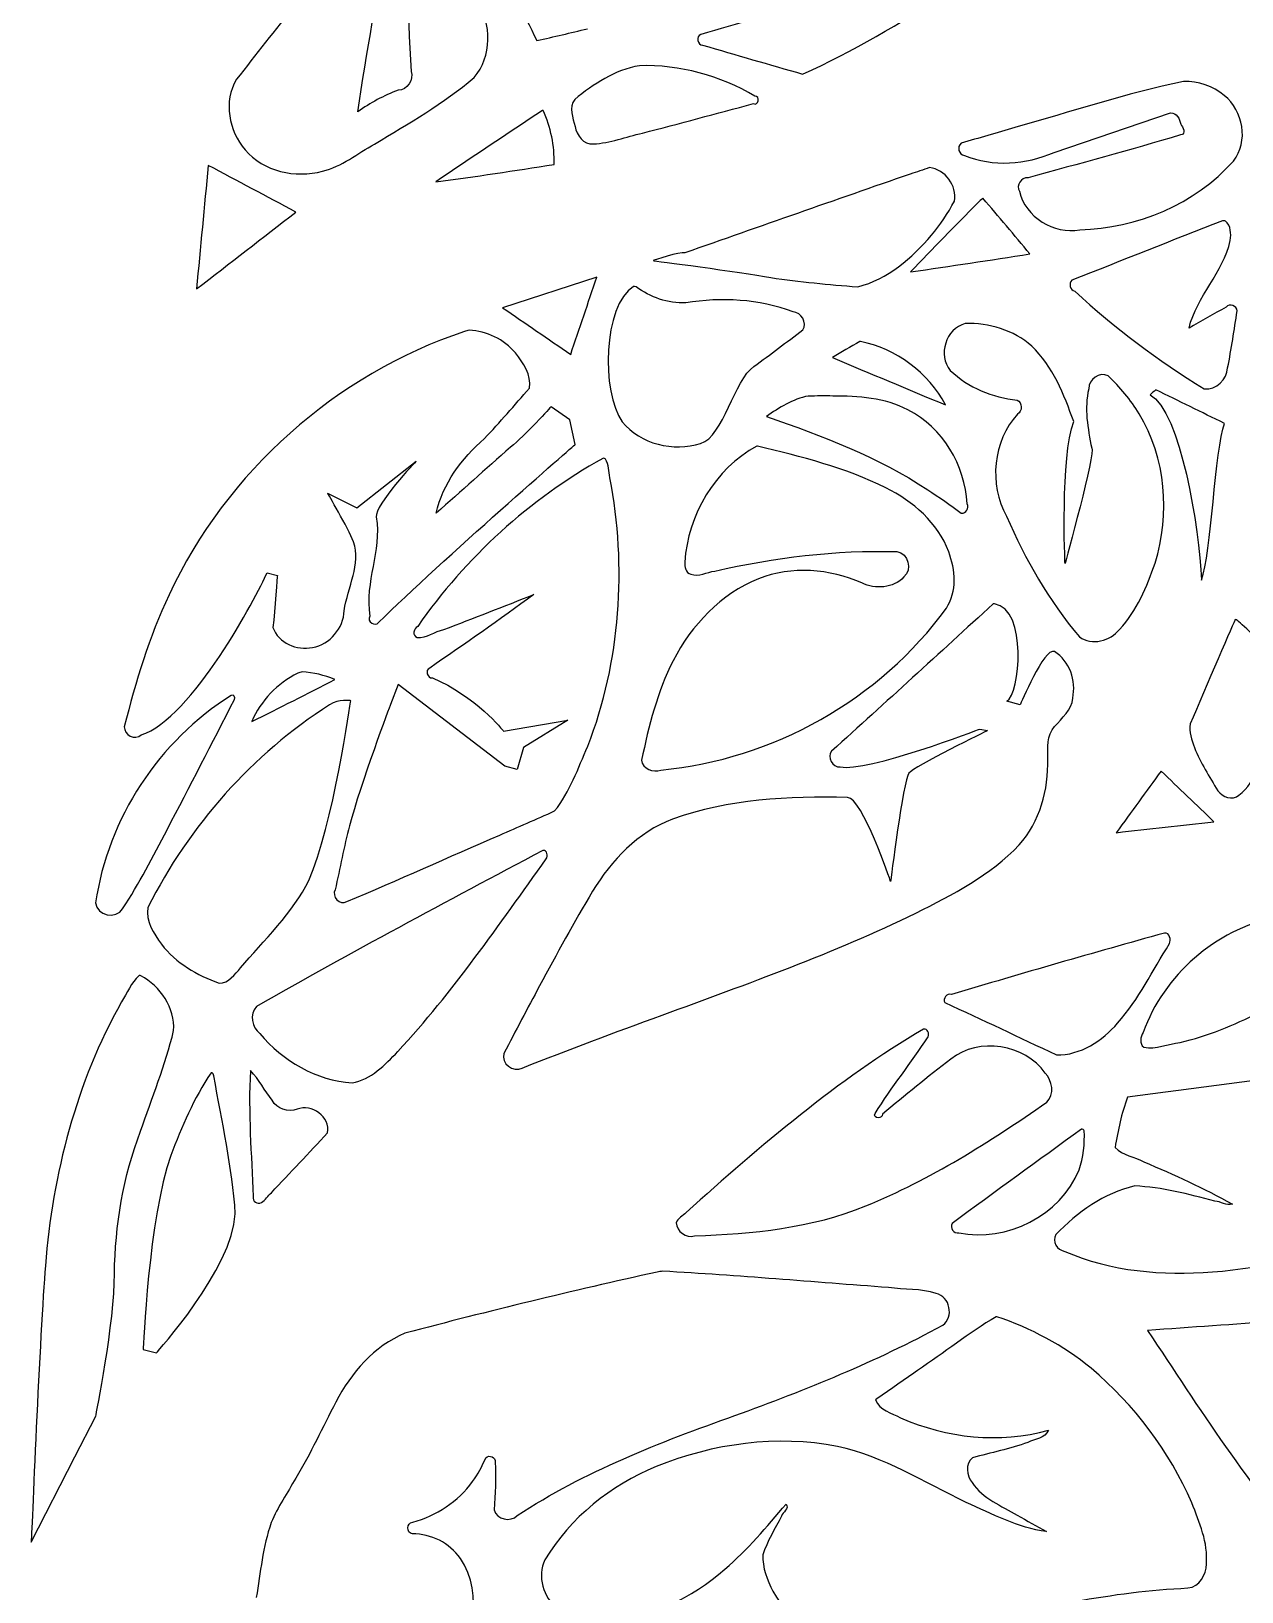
# Model space of a CAD drawing. Extents: x -3 to 431, y -1 to 430.
# Drawn here: x 219 to 299.1, y 142.6 to 246 of the extents above; entities that cross this region are included whole.
import ezdxf

# ---------------------------------------------------------------- set-up
doc = ezdxf.new("R2010")
doc.units = 0
doc.layers.add('Copie_de_Calque_1', color=7, linetype='CONTINUOUS')

msp = doc.modelspace()

# ---------------------------------------------------------------- linework, layer by layer
at = {"layer": 'Copie_de_Calque_1', "color": 7}
for points in [[(259.23944, 243.72067)], [(277.18283, 236.53908)], [(281.64963, 234.62893)], [(297.85471, 233.44918)], [(229.90939, 228.93166)], [(258.85861, 229.09955)], [(280.82147, 226.64036)], [(247.65748, 226.11689)], [(270.42697, 221.84202)], [(293.06564, 221.92772)], [(256.82928, 217.71503)], [(236.61252, 203.47868)], [(232.21408, 202.01383)], [(238.7258, 201.39274)], [(290.83127, 192.92399)], [(252.8508, 191.7443)], [(294.01877, 186.27166)], [(226.11249, 183.46112)], [(278.06569, 179.91621)], [(230.8801, 177.01758)], [(288.51682, 173.2812)], [(260.40937, 163.8262)]]:
    msp.add_lwpolyline(points, close=True, dxfattribs=at)
for points in [[(295.28059, 242.66799), (295.28049, 242.66799)], [(252.86838, 240.75979), (252.81955, 240.75783)], [(286.70627, 237.97072), (294.42893, 240.59377)], [(256.42307, 229.72068), (250.18088, 227.69334)], [(273.8801, 225.45099), (273.84299, 225.44318)], [(254.98361, 218.62865), (254.64285, 220.25504), (253.39694, 221.13714)], [(267.06369, 218.53146), (267.01486, 218.52951)], [(238.58657, 215.41715), (240.53169, 214.43047), (244.46217, 217.53187)], [(234.58127, 210.13646), (235.26291, 209.95872)], [(282.75314, 208.07636), (282.71214, 208.08236), (282.67307, 208.07246)], [(298.80783, 207.02363), (298.69846, 207.03363), (298.69846, 207.03339)], [(250.2425, 199.65488), (254.49669, 200.37762), (251.55779, 198.56076), (251.13787, 197.11154), (250.33513, 197.32052), (243.263, 202.7325), (242.74724, 201.40255)], [(284.47007, 201.39342), (283.57749, 201.62975)], [(281.79116, 199.78691), (282.2951, 199.683)], [(233.48752, 177.17188), (233.47971, 177.16016)], [(282.90937, 160.86919), (282.86838, 160.86724)], [(226.37619, 158.70312), (227.26291, 158.48438)], [(218.96066, 145.93277), (221.84862, 151.59732), (223.24153, 154.28969)]]:
    msp.add_lwpolyline(points, dxfattribs=at)
for points in [[(243.77463, 255.68944), (243.68693, 251.56981), (243.91433, 247.45271), (244.12033, 243.33983)], [(240.54264, 252.40653), (237.6612, 249.39837), (235.12437, 246.08753), (232.55393, 242.8164)], [(240.59885, 240.66015), (241.10226, 244.61626), (242.13887, 248.52345), (242.09103, 252.53515)], [(249.71213, 250.91981), (250.62277, 249.07275), (251.52782, 247.22287), (252.45627, 245.38466)], [(278.08322, 249.06434), (273.05388, 248.51051), (268.14329, 247.22042), (263.30197, 245.78895)], [(270.05393, 243.16395), (273.39676, 244.63919), (276.49231, 246.59516), (279.64767, 248.42177)], [(248.28983, 242.93114), (249.50238, 244.32275), (249.47812, 246.50654), (248.47806, 248.00804)], [(252.45627, 245.38466), (253.57212, 245.63894), (254.68928, 245.88789), (255.80002, 246.16395)], [(263.30197, 245.78895), (262.96872, 245.67026), (263.0789, 245.08218), (263.43088, 245.08778)], [(263.43088, 245.08778), (265.63443, 244.43235), (267.84428, 243.79846), (270.05393, 243.16395)], [(241.70589, 238.5331), (243.96617, 239.89361), (246.27221, 241.21946), (248.28983, 242.93114)], [(244.12033, 243.33983), (244.3217, 242.78201), (243.85646, 242.11742), (243.26877, 242.09374)], [(259.23947, 243.72067), (257.62046, 243.43723), (256.21215, 242.50461), (254.96017, 241.48435)], [(266.89569, 241.69528), (264.60189, 243.07493), (261.91747, 243.79805), (259.23944, 243.72067)], [(232.55393, 242.8164), (231.68136, 241.35495), (232.04328, 239.40059), (233.12297, 238.14709)], [(243.26877, 242.09374), (242.31472, 241.74963), (241.41884, 241.25522), (240.59885, 240.66015)], [(295.28049, 242.66799), (291.49268, 241.8989), (287.8234, 240.66458), (284.10583, 239.62573)], [(297.98524, 241.74199), (297.24695, 242.38214), (296.25437, 242.71117), (295.28059, 242.66799)], [(254.96017, 241.48435), (254.55452, 240.95252), (254.84347, 240.26362), (254.98217, 239.68981)], [(259.44465, 239.25418), (261.89811, 239.88643), (264.34293, 240.55143), (266.79022, 241.207)], [(266.79022, 241.207), (267.10794, 241.03248), (267.26308, 241.72331), (266.89569, 241.69528)], [(298.58527, 237.40627), (299.61197, 238.69679), (299.24756, 240.74116), (297.98524, 241.74199)], [(252.81955, 240.75783), (250.45622, 239.19995), (248.10993, 237.61651), (245.76096, 236.03713)], [(253.59103, 237.18361), (253.63893, 238.4112), (253.37093, 239.64181), (252.86838, 240.75979)], [(294.42893, 240.59377), (294.83449, 240.62897), (295.03134, 240.18071), (295.09689, 239.84963)], [(295.09689, 239.84963), (295.23508, 239.64491), (295.49487, 239.20023), (295.09089, 239.13037)], [(254.98217, 239.68981), (255.10128, 239.12185), (255.53399, 238.48388), (256.18568, 238.54404)], [(256.18568, 238.54404), (257.3079, 238.57534), (258.35788, 239.02279), (259.44465, 239.25418)], [(284.10583, 239.62573), (282.92251, 239.27784), (281.7392, 238.92995), (280.55588, 238.58205)], [(295.09089, 239.13037), (291.73643, 238.13456), (288.3577, 237.22358), (284.98371, 236.2969)], [(233.12297, 238.14709), (234.3575, 236.71204), (236.46138, 236.25124), (238.25079, 236.73005)], [(238.25079, 236.73005), (239.53405, 237.04551), (240.5734, 237.89998), (241.70589, 238.5331)], [(280.55588, 238.58205), (280.24126, 238.37278), (280.41033, 237.80831), (280.77853, 237.78127)], [(280.77853, 237.78127), (282.66632, 236.98454), (284.85034, 237.18029), (286.70627, 237.97072)], [(230.68674, 237.11916), (230.42762, 234.38999), (230.16851, 231.66083), (229.90939, 228.93166)], [(236.49338, 234.02932), (234.55783, 235.05926), (232.62228, 236.08921), (230.68674, 237.11916)], [(245.76096, 236.03713), (248.37995, 236.35538), (250.9848, 236.77651), (253.59103, 237.18361)], [(278.46799, 236.96682), (278.0396, 236.82424), (277.61122, 236.68166), (277.18283, 236.53908)], [(280.11447, 234.75002), (280.29142, 235.76959), (279.5, 236.84871), (278.46799, 236.96682)], [(288.407, 232.85536), (292.21773, 232.94066), (296.0363, 234.53698), (298.58527, 237.40627)], [(277.18283, 236.53908), (272.19739, 234.81938), (267.22276, 233.0686), (262.24728, 231.32033)], [(284.98371, 236.2969), (284.53665, 236.3525), (284.17314, 235.78329), (284.40949, 235.40041)], [(281.64963, 234.62893), (280.15765, 233.12063), (278.67505, 231.60303), (277.21017, 230.06838)], [(278.59144, 232.48681), (279.17713, 233.18506), (279.67368, 233.95353), (280.11447, 234.75002)], [(281.98557, 234.94143), (281.87359, 234.83726), (281.76161, 234.73309), (281.64963, 234.62893)], [(285.10666, 231.25002), (284.084, 232.49533), (283.0435, 233.72595), (281.98557, 234.94143)], [(284.40949, 235.40041), (284.81494, 233.68569), (286.69296, 232.53986), (288.407, 232.85536)], [(229.90939, 228.93166), (232.10406, 230.63088), (234.29872, 232.3301), (236.49338, 234.02932)], [(297.85471, 233.44921), (294.53012, 232.13963), (291.2072, 230.82583), (287.88596, 229.5078)], [(298.06174, 233.42968), (297.99624, 233.45978), (297.92401, 233.44938), (297.85471, 233.44918)], [(298.37424, 232.14843), (298.44414, 232.58775), (298.42854, 233.11922), (298.06174, 233.42968)], [(273.70627, 229.07814), (275.68943, 229.57132), (277.28744, 230.97386), (278.59144, 232.48681)], [(295.64572, 226.33983), (296.15793, 228.45367), (297.92298, 230.01156), (298.37424, 232.14843)], [(262.24728, 231.32033), (261.95966, 231.43133), (260.15197, 230.80861), (260.15197, 230.80861)], [(260.15197, 230.80861), (260.15197, 230.80861), (265.88607, 230.07051), (267.95505, 229.68172)], [(277.21017, 230.06838), (279.84489, 230.44497), (282.47746, 230.83662), (285.10666, 231.25002)], [(254.6926, 224.59959), (255.26942, 226.30662), (255.84624, 228.01365), (256.42307, 229.72068)], [(267.95505, 229.68172), (269.86399, 229.41074), (271.7833, 229.21636), (273.70627, 229.07814)], [(287.88596, 229.5078), (287.64993, 229.29517), (287.78085, 228.84086), (288.09103, 228.78124)], [(258.85861, 229.09959), (256.82373, 227.81092), (256.69817, 222.11136), (258.10458, 220.1354)], [(259.01877, 229.07225), (258.96727, 229.08775), (258.85861, 229.09955), (258.85861, 229.09955)], [(262.31564, 228.00779), (261.1336, 227.95519), (259.96959, 228.38731), (259.01877, 229.07225)], [(288.09103, 228.78124), (290.71849, 226.34634), (293.59367, 224.17925), (296.65939, 222.32616)], [(250.18088, 227.69334), (251.68478, 226.66209), (253.18869, 225.63084), (254.6926, 224.59959)], [(269.41721, 227.42186), (267.16096, 228.26469), (264.68039, 228.40443), (262.31564, 228.00779)], [(270.0715, 226.22264), (270.37076, 226.70067), (269.96573, 227.39242), (269.41721, 227.42186)], [(298.10666, 227.73437), (297.28635, 227.26952), (296.46603, 226.80468), (295.64572, 226.33983)], [(298.84103, 227.4746), (298.83703, 227.82092), (298.3304, 227.98801), (298.10666, 227.73437)], [(298.20432, 223.71093), (298.4611, 224.95757), (298.63043, 226.2198), (298.84103, 227.4746)], [(280.8215, 226.64036), (279.5463, 226.32438), (278.9779, 224.53245), (279.83713, 223.5388)], [(285.22998, 225.15144), (284.03411, 226.20925), (282.40148, 226.69288), (280.82147, 226.64036)], [(247.65744, 226.11693), (239.13418, 223.27169), (231.88898, 216.81789), (228.09077, 208.67347)], [(247.96607, 226.19699), (247.86321, 226.17029), (247.76035, 226.14359), (247.65748, 226.11689)], [(251.03779, 224.7043), (250.2756, 225.5936), (249.13534, 226.14394), (247.96607, 226.19699)], [(266.83244, 223.80443), (267.92331, 224.59543), (268.99485, 225.41251), (270.0715, 226.22264)], [(273.84299, 225.44318), (273.22663, 225.1089), (272.61974, 224.75735), (272.02463, 224.38654)], [(279.51877, 221.25177), (278.38257, 223.39124), (276.25861, 224.98165), (273.8801, 225.45099)], [(251.95436, 222.35714), (252.11641, 223.24488), (251.54438, 224.03636), (251.03779, 224.7043)], [(272.02463, 224.38654), (274.52268, 223.34162), (277.02072, 222.29669), (279.51877, 221.25177)], [(288.01158, 220.15198), (287.35733, 221.94374), (286.63781, 223.80594), (285.22998, 225.15144)], [(263.30121, 218.69345), (264.83375, 219.17926), (265.5202, 222.92407), (266.83244, 223.80443)], [(279.83713, 223.5388), (281.02458, 222.38833), (282.63668, 221.74542), (284.26682, 221.57201)], [(290.28436, 223.17943), (289.7189, 223.47474), (288.97752, 222.94606), (289.00702, 222.32591)], [(296.65939, 222.32616), (297.45818, 222.19877), (298.1516, 222.95374), (298.20432, 223.71093)], [(248.97584, 219.0212), (250.00206, 220.10293), (250.97473, 221.23352), (251.95436, 222.35714)], [(289.00702, 222.32591), (288.69083, 221.02649), (288.94452, 219.68365), (289.20233, 218.39818)], [(292.3402, 220.66164), (291.78294, 221.59579), (291.07166, 222.43155), (290.28436, 223.17943)], [(293.45236, 222.2539), (293.32346, 222.14517), (293.19455, 222.03645), (293.06564, 221.92772)], [(297.99533, 220.02733), (296.48101, 220.76952), (294.96669, 221.51171), (293.45236, 222.2539)], [(270.42697, 221.84202), (269.40068, 221.64079), (268.5033, 221.06584), (267.65158, 220.48655)], [(272.05316, 221.84286), (271.51118, 221.85086), (270.969, 221.84243), (270.42697, 221.84202)], [(277.03056, 220.92126), (275.50844, 221.73158), (273.74451, 221.84559), (272.05316, 221.84286)], [(284.26682, 221.57201), (284.61485, 221.40194), (284.62116, 220.83339), (284.28632, 220.64622)], [(293.06564, 221.92772), (295.10131, 220.83448), (296.31253, 213.0617), (296.47981, 209.65522)], [(253.39694, 221.13714), (253.39694, 221.13714), (251.64414, 219.19092), (250.71114, 218.4525)], [(267.65158, 220.48655), (271.35274, 219.21222), (275.0584, 217.80928), (278.33742, 215.63326)], [(280.96213, 214.70334), (280.80291, 217.25175), (279.34217, 219.75825), (277.03056, 220.92126)], [(284.28632, 220.64622), (282.64013, 218.85097), (282.39173, 216.00074), (283.5539, 213.88646)], [(287.43393, 210.75221), (287.43393, 210.75221), (287.12085, 217.81575), (288.01158, 220.15198)], [(293.40399, 210.78242), (294.40214, 214.03015), (294.1376, 217.73619), (292.3402, 220.66164)], [(258.10458, 220.1354), (259.31693, 218.63328), (261.49369, 218.14075), (263.30121, 218.69345)], [(296.47981, 209.65522), (297.09635, 211.3642), (297.37879, 218.31835), (297.99533, 220.02733)], [(241.96799, 206.84544), (246.14517, 210.94592), (254.98361, 218.62865), (254.98361, 218.62865)], [(245.77857, 214.08175), (246.21658, 216.04594), (247.48947, 217.71329), (248.97584, 219.0212)], [(250.71114, 218.4525), (249.06695, 216.99558), (247.42276, 215.53867), (245.77857, 214.08175)], [(267.01486, 218.52951), (264.25082, 217.00777), (262.43927, 213.97578), (262.25129, 210.845)], [(275.56187, 215.75103), (272.89228, 217.11603), (269.95594, 217.81377), (267.06369, 218.53146)], [(289.20233, 218.39818), (289.49232, 218.20117), (287.43393, 210.75221), (287.43393, 210.75221)], [(244.46217, 217.53187), (244.46217, 217.53187), (241.69769, 214.623), (241.81282, 213.8351)], [(256.82932, 217.71505), (251.96195, 215.00379), (247.73784, 211.15707), (244.55783, 206.58419)], [(257.00896, 217.66623), (256.95816, 217.70493), (256.89314, 217.72563), (256.82928, 217.71503)], [(257.29607, 216.4338), (257.22977, 216.85011), (257.19472, 217.28108), (257.00896, 217.66623)], [(255.82136, 198.65151), (258.01571, 204.27574), (258.41347, 210.52262), (257.29607, 216.4338)], [(240.30993, 212.18169), (239.93868, 213.13111), (238.58657, 215.41715), (238.58657, 215.41715)], [(279.72875, 211.52317), (279.01206, 213.44288), (277.37751, 214.88343), (275.56187, 215.75103)], [(278.33742, 215.63326), (279.09861, 215.14574), (279.83519, 214.62098), (280.56369, 214.08616)], [(280.56369, 214.08616), (280.88299, 214.02276), (281.10207, 214.44085), (280.96213, 214.70334)], [(241.81282, 213.8351), (242.18591, 211.48566), (241.02711, 209.60559), (241.384, 207.25365)], [(283.5539, 213.88646), (284.79023, 211.01942), (286.37643, 208.29014), (288.38397, 205.89232)], [(239.6947, 207.62455), (239.91797, 209.18934), (240.82932, 210.7291), (240.30993, 212.18169)], [(262.25129, 210.845), (262.21519, 210.52965), (262.30499, 210.14033), (262.65225, 210.04419)], [(264.23771, 210.25084), (268.18765, 211.15419), (272.24422, 211.65586), (276.30002, 211.53732)], [(276.30002, 211.53732), (277.05663, 211.43882), (277.3205, 210.34543), (276.7688, 209.85718)], [(279.57541, 207.79123), (280.30068, 208.89738), (280.17464, 210.33609), (279.72875, 211.52317)], [(226.24418, 199.39459), (229.62303, 200.48425), (233.89942, 208.5682), (234.58127, 210.13646)], [(235.26291, 209.95872), (235.26291, 209.95872), (235.10329, 207.6636), (234.97385, 206.52122)], [(262.65225, 210.04419), (263.18386, 209.8567), (263.71377, 210.17833), (264.23771, 210.25084)], [(273.97221, 209.46808), (271.84269, 210.4108), (269.32829, 210.59276), (267.13791, 209.74435)], [(276.7688, 209.85718), (276.06557, 209.10474), (274.86408, 209.01856), (273.97221, 209.46808)], [(291.0433, 206.37872), (292.20706, 207.60638), (292.85318, 209.21001), (293.40399, 210.78242)], [(267.13791, 209.74435), (264.64292, 208.74077), (262.69639, 206.67418), (261.48086, 204.31168)], [(228.09077, 208.67347), (226.76637, 205.89013), (225.8858, 202.92025), (225.12619, 199.9431)], [(252.25115, 208.69357), (249.99181, 207.01745), (247.66651, 205.43329), (245.35662, 203.82833)], [(246.28407, 206.38151), (248.27971, 207.13506), (250.26562, 207.91389), (252.25115, 208.69357)], [(260.65549, 197.07443), (268.09462, 197.75968), (275.18291, 201.73774), (279.57541, 207.79123)], [(282.67307, 208.07246), (279.11277, 204.81914), (275.55783, 201.5599), (271.97775, 198.32831)], [(283.57749, 201.62975), (284.43892, 202.09359), (284.98452, 207.73435), (282.75314, 208.07636)], [(237.59406, 205.18779), (238.74858, 205.38555), (239.63786, 206.46773), (239.6947, 207.62455)], [(241.384, 207.25365), (241.17672, 206.92921), (241.74119, 206.51804), (241.96799, 206.84544)], [(298.69846, 207.03339), (298.69846, 207.03339), (296.69414, 202.43604), (295.7258, 200.12324)], [(300.99728, 204.98261), (300.27843, 205.67463), (298.80783, 207.02363), (298.80783, 207.02363)], [(234.97385, 206.52122), (235.32013, 205.47205), (236.56665, 204.98211), (237.59406, 205.18779)], [(244.55783, 206.58419), (244.29899, 206.45421), (244.17733, 205.96217), (244.51873, 205.85763)], [(244.51873, 205.85763), (245.15741, 205.80263), (245.68122, 206.25724), (246.28407, 206.38151)], [(288.38397, 205.89232), (289.21393, 205.28835), (290.42581, 205.62515), (291.0433, 206.37872)], [(286.73361, 204.92011), (286.04481, 205.21445), (284.47007, 201.39342), (284.47007, 201.39342)], [(287.94856, 201.83474), (288.18124, 202.97531), (287.74607, 204.28947), (286.73361, 204.92011)], [(245.35662, 203.82833), (245.02578, 203.70648), (245.19399, 203.12072), (245.53631, 203.1799)], [(261.48086, 204.31168), (260.41226, 202.25494), (259.87732, 199.9795), (259.38205, 197.73068)], [(236.61252, 203.47868), (235.26373, 202.82133), (234.16416, 201.66881), (233.57736, 200.28727)], [(233.57736, 200.28727), (235.41939, 201.1925), (237.24499, 202.13049), (239.07346, 203.06266)], [(236.90353, 203.57438), (236.80653, 203.54248), (236.70952, 203.51058), (236.61252, 203.47868)], [(239.07346, 203.06266), (238.38923, 203.3654), (237.64733, 203.51843), (236.90353, 203.57438)], [(245.53631, 203.1799), (248.37855, 201.984), (250.2425, 199.65488), (250.2425, 199.65488)], [(232.21408, 202.01383), (227.42425, 199.01928), (224.031, 193.87116), (223.22775, 188.2736)], [(227.95775, 193.11608), (229.46509, 195.98424), (230.94434, 198.86728), (232.41916, 201.75211)], [(232.41916, 201.75211), (232.48646, 201.89702), (232.39126, 202.07872), (232.21408, 202.01383)], [(237.33869, 189.75198), (238.95843, 193.33188), (240.12202, 201.66214), (240.12202, 201.66214)], [(240.12202, 201.66214), (240.12202, 201.66214), (239.33356, 201.81167), (238.7258, 201.39274)], [(286.74726, 199.9533), (287.22265, 200.52091), (287.88159, 201.04208), (287.94856, 201.83474)], [(238.7258, 201.39274), (233.60245, 198.1076), (229.41293, 193.40256), (226.69064, 187.96305)], [(242.74724, 201.40255), (242.74724, 201.40255), (240.76876, 196.10925), (240.03677, 193.38563)], [(225.12619, 199.9431), (225.10469, 199.4085), (225.83751, 199.0004), (226.24418, 199.39459)], [(272.54416, 197.27558), (274.25381, 196.89236), (281.79116, 199.78691), (281.79116, 199.78691)], [(282.2951, 199.683), (282.2951, 199.683), (277.3979, 197.28397), (277.08908, 196.85957)], [(286.29061, 197.81309), (286.29661, 198.53945), (286.20461, 199.37825), (286.74726, 199.9533)], [(295.7258, 200.12324), (295.61465, 199.58889), (295.85075, 199.0612), (296.00996, 198.56122)], [(253.6281, 194.35959), (254.63687, 195.63072), (255.18103, 197.18034), (255.82136, 198.65151)], [(296.00996, 198.56122), (296.40836, 197.55044), (296.9902, 196.626), (297.55588, 195.70331)], [(259.38205, 197.73068), (259.45195, 197.15849), (260.15696, 196.8806), (260.65549, 197.07443)], [(271.97775, 198.32831), (271.62908, 197.92609), (272.03815, 197.24224), (272.54416, 197.27558)], [(284.39905, 192.10921), (285.77951, 193.65167), (286.34825, 195.77457), (286.29061, 197.81309)], [(277.08908, 196.85957), (276.71198, 196.3921), (275.88275, 189.69307), (275.88275, 189.69307)], [(293.79807, 197.00797), (292.80913, 195.64664), (291.8202, 194.28532), (290.83127, 192.92399)], [(297.29807, 193.64664), (296.1314, 194.76709), (294.96473, 195.88753), (293.79807, 197.00797)], [(298.95716, 195.41213), (299.55894, 195.83746), (299.85881, 196.54335), (300.35271, 197.07249)], [(273.03207, 195.25616), (269.12961, 195.35935), (265.14088, 195.14071), (261.43303, 193.82058)], [(297.55588, 195.70331), (297.86132, 195.27673), (298.51813, 195.04137), (298.95716, 195.41213)], [(249.99181, 192.76223), (251.20391, 193.29468), (252.416, 193.82713), (253.6281, 194.35959)], [(275.88275, 189.69307), (275.88275, 189.69307), (273.9807, 195.28215), (273.03207, 195.25616)], [(240.03677, 193.38563), (239.68877, 191.98164), (239.39934, 190.56413), (239.10271, 189.14865)], [(261.43303, 193.82058), (259.14826, 192.95812), (257.38868, 191.09867), (256.14402, 189.04681)], [(290.83127, 192.92399), (292.98687, 193.16487), (295.14247, 193.40576), (297.29807, 193.64664)], [(225.01061, 187.88881), (226.12641, 189.55245), (227.00963, 191.35531), (227.95775, 193.11608)], [(239.86443, 188.35763), (243.26266, 189.77372), (246.61142, 191.30463), (249.99181, 192.76223)], [(252.8508, 191.7443), (246.48716, 188.37037), (240.12795, 184.98485), (233.87619, 181.40641)], [(253.07346, 191.18375), (253.18973, 191.37533), (253.16036, 191.79079), (252.8508, 191.7443)], [(277.55228, 187.5944), (279.997, 188.81887), (282.48454, 190.11373), (284.39905, 192.10921)], [(243.24016, 178.42642), (246.89462, 182.37515), (249.93951, 186.82529), (253.07346, 191.18375)], [(232.83127, 183.96891), (234.30329, 185.68362), (236.35711, 187.73432), (237.33869, 189.75198)], [(239.10271, 189.14865), (238.8223, 188.71059), (239.41282, 188.07026), (239.86443, 188.35763)], [(223.22775, 188.2736), (223.28165, 187.43421), (224.61166, 187.1501), (225.01061, 187.88881)], [(256.14402, 189.04681), (254.90943, 186.99076), (253.76709, 184.88061), (252.6267, 182.7713)], [(226.69064, 187.96305), (226.51231, 187.05286), (227.0993, 186.24511), (227.58481, 185.53619)], [(260.74503, 180.83605), (266.41439, 182.91324), (272.11642, 184.94877), (277.55228, 187.5944)], [(301.34689, 187.32245), (297.39394, 186.47571), (293.97615, 183.49159), (292.60666, 179.68768)], [(294.01877, 186.27166), (289.30163, 184.97636), (284.60784, 183.59804), (279.91525, 182.21698)], [(294.3508, 185.5744), (294.45418, 185.83048), (294.3907, 186.31443), (294.01877, 186.27166)], [(227.58481, 185.53619), (228.53661, 184.29171), (229.94122, 183.4751), (231.40158, 182.965)], [(290.91903, 180.31389), (292.32226, 181.88574), (293.24744, 183.79678), (294.3508, 185.5744)], [(226.11252, 183.46114), (225.57204, 182.9976), (225.33165, 182.3005), (224.94261, 181.72229)], [(226.22186, 183.44942), (226.18556, 183.45142), (226.14946, 183.46942), (226.11249, 183.46112)], [(228.39374, 179.8127), (228.48834, 181.32222), (227.51723, 182.74279), (226.22186, 183.44942)], [(231.40158, 182.965), (232.05325, 182.936), (232.43164, 183.5555), (232.83127, 183.96891)], [(252.6267, 182.7713), (251.83186, 181.28787), (251.05144, 179.79679), (250.27267, 178.30488)], [(279.91525, 182.21698), (279.62223, 182.32146), (279.3069, 181.93614), (279.47775, 181.67206)], [(224.94261, 181.72229), (221.93945, 176.38208), (220.3784, 170.32159), (219.89789, 164.23872)], [(233.87619, 181.40641), (233.40688, 180.89461), (233.57861, 180.02557), (234.10666, 179.62125)], [(279.47775, 181.67206), (281.94832, 180.53578), (284.40833, 179.37664), (286.86057, 178.20135)], [(295.05187, 179.03665), (296.87216, 179.46292), (298.62939, 180.14548), (300.27071, 181.03924)], [(251.48148, 177.3324), (254.54744, 178.5566), (257.64135, 179.71057), (260.74503, 180.83605)], [(278.06564, 179.91622), (272.33917, 176.54114), (267.27226, 172.19374), (262.33655, 167.77422)], [(278.36257, 179.39667), (278.45117, 179.60325), (278.34687, 179.96971), (278.06569, 179.91621)], [(286.86057, 178.20135), (288.46338, 178.18035), (289.90705, 179.13567), (290.91903, 180.31389)], [(226.21013, 173.15165), (226.95846, 175.36473), (227.84504, 177.53702), (228.39374, 179.8127)], [(234.10666, 179.62125), (235.62628, 177.81581), (237.82894, 176.50109), (240.21408, 176.34782)], [(274.8489, 174.32636), (275.94384, 176.06857), (277.24021, 177.67408), (278.36257, 179.39667)], [(286.12624, 177.00215), (284.75554, 178.9201), (281.73623, 179.41435), (279.87836, 177.92532)], [(292.60666, 179.68768), (292.41839, 179.40437), (292.35169, 178.95003), (292.64766, 178.71307)], [(292.64766, 178.71307), (293.46667, 178.56197), (294.25128, 178.93263), (295.05187, 179.03665)], [(240.21408, 176.34782), (241.47195, 176.57559), (242.38763, 177.55147), (243.24016, 178.42642)], [(250.27267, 178.30488), (250.04819, 177.64495), (250.88992, 177.01628), (251.48148, 177.3324)], [(279.87836, 177.92532), (278.32345, 176.7663), (276.84588, 175.50907), (275.33913, 174.28926)], [(230.8801, 177.01758), (229.72798, 175.33195), (228.92353, 173.43835), (228.20722, 171.53493)], [(231.05588, 176.8125), (231.02158, 176.8897), (231.00528, 177.06158), (230.8801, 177.01758)], [(232.47971, 167.6875), (232.28835, 170.76741), (231.57933, 173.77968), (231.05588, 176.8125)], [(233.47971, 177.16016), (233.32118, 174.38422), (233.56401, 171.60775), (233.65158, 168.83398)], [(234.92806, 175.20086), (234.42527, 175.84136), (234.03608, 176.56649), (233.48752, 177.17188)], [(286.21994, 175.06856), (286.76184, 175.58816), (286.59161, 176.49147), (286.12624, 177.00215)], [(305.03635, 177.17016), (300.54884, 176.58562), (296.06186, 175.99708), (291.57541, 175.40454)], [(236.57541, 174.60156), (235.9766, 174.40781), (235.21962, 174.60756), (234.92806, 175.20086)], [(238.59299, 173.04492), (238.77722, 174.09112), (237.53353, 175.00763), (236.57541, 174.60156)], [(274.24431, 168.20171), (278.51411, 169.96158), (282.44048, 172.43819), (286.21994, 175.06856)], [(291.57541, 175.40454), (291.16479, 174.33486), (290.94709, 173.20539), (290.75119, 172.08032)], [(275.33913, 174.28926), (275.40273, 173.94079), (274.67104, 173.9798), (274.8489, 174.32636)], [(224.47247, 163.71204), (224.52387, 166.92489), (225.05157, 170.14666), (226.21013, 173.15165)], [(234.86687, 169.07814), (236.11222, 170.39729), (237.3582, 171.71586), (238.59299, 173.04492)], [(288.51682, 173.28125), (285.6549, 171.21867), (282.80993, 169.13276), (279.96213, 167.05078)], [(288.37167, 170.58866), (288.65444, 171.42223), (288.74312, 172.311), (288.70627, 173.1875)], [(288.70627, 173.1875), (288.67217, 173.2536), (288.59112, 173.29819), (288.51682, 173.2812)], [(290.75119, 172.08032), (291.24883, 171.52632), (292.04834, 171.48282), (292.66418, 171.12087)], [(228.20722, 171.53493), (226.73674, 167.43994), (226.37619, 158.70312), (226.37619, 158.70312)], [(280.40158, 166.41992), (283.58359, 165.76835), (287.12442, 167.57032), (288.37167, 170.58866)], [(292.66418, 171.12087), (294.65783, 170.28184), (296.63159, 169.38626), (298.51682, 168.32251)], [(292.05002, 169.52563), (290.02094, 169.03666), (288.24173, 167.80549), (286.82541, 166.30102)], [(297.35306, 168.5239), (295.61092, 168.97118), (293.85632, 169.44608), (292.05002, 169.52563)], [(233.65158, 168.83398), (233.60688, 168.5246), (233.93641, 168.27159), (234.21691, 168.42234)], [(234.21691, 168.42234), (234.48341, 168.5798), (234.63068, 168.87775), (234.86687, 169.07814)], [(298.51682, 168.32251), (298.1151, 168.18977), (297.74953, 168.51108), (297.35306, 168.5239)], [(227.26291, 158.48438), (227.26291, 158.48438), (232.3002, 164.02751), (232.47971, 167.6875)], [(262.33655, 167.77422), (262.14293, 167.53383), (261.74744, 167.39029), (261.68674, 167.08614)], [(262.88986, 166.22481), (266.73469, 166.35702), (270.65171, 166.73364), (274.24431, 168.20171)], [(261.68674, 167.08614), (261.70554, 166.51303), (262.33821, 166.04613), (262.88986, 166.22481)], [(279.96213, 167.05078), (279.77282, 166.77042), (280.07351, 166.33931), (280.40158, 166.41992)], [(297.19581, 163.83288), (300.79209, 164.08759), (304.42088, 165.0184), (307.4465, 167.03735)], [(286.82541, 166.30102), (286.54156, 165.86171), (286.93371, 165.26306), (287.4133, 165.19555)], [(287.4133, 165.19555), (290.47369, 163.84766), (293.8947, 163.59493), (297.19581, 163.83288)], [(219.89789, 164.23872), (219.55016, 160.10494), (218.96066, 145.93277), (218.96066, 145.93277)], [(223.24153, 154.28969), (223.24153, 154.28969), (224.49882, 160.54035), (224.47247, 163.71204)], [(260.40939, 163.82622), (254.8187, 162.58173), (249.24866, 161.24252), (243.71408, 159.76763)], [(260.79609, 163.877), (260.66719, 163.8601), (260.53828, 163.8431), (260.40937, 163.8262)], [(275.74538, 162.79601), (270.76279, 163.16299), (265.78511, 163.60259), (260.79609, 163.877)], [(278.89921, 162.40095), (277.88618, 162.75417), (276.79454, 162.65419), (275.74538, 162.79601)], [(279.33711, 160.30278), (280.09011, 160.83546), (279.81907, 162.2258), (278.89921, 162.40095)], [(265.57533, 154.32217), (270.27951, 156.02738), (274.93739, 157.90603), (279.33711, 160.30278)], [(282.86838, 160.86724), (281.06713, 159.78786), (279.41748, 158.48151), (277.67365, 157.31548)], [(289.16314, 157.45347), (287.31415, 158.96687), (285.17455, 160.11519), (282.90937, 160.86919)], [(310.12033, 161.1563), (304.3806, 160.77763), (298.64324, 160.36441), (292.90549, 159.95708)], [(243.71408, 159.76763), (241.66193, 158.92365), (240.14856, 157.14499), (239.14121, 155.21593)], [(292.90549, 159.95708), (296.31417, 154.81125), (299.65383, 149.58068), (303.77267, 144.96099)], [(277.67365, 157.31548), (276.74572, 156.66477), (275.81779, 156.01405), (274.88986, 155.36333)], [(295.83059, 148.5295), (294.36526, 151.98248), (292.00827, 155.02471), (289.16314, 157.45347)], [(239.14121, 155.21593), (238.25486, 153.53647), (237.47641, 151.79863), (236.48123, 150.17818)], [(274.88986, 155.36333), (275.15625, 154.67456), (275.94296, 154.48914), (276.535, 154.18061)], [(251.15156, 147.69927), (255.59982, 150.61262), (260.58626, 152.55404), (265.57533, 154.32217)], [(276.535, 154.18061), (279.58469, 152.81282), (283.11108, 152.4547), (286.34494, 153.34966)], [(272.36362, 152.27726), (268.34481, 153.06092), (264.13618, 152.45891), (260.35706, 150.94931)], [(286.34494, 153.34966), (286.10835, 152.80672), (285.44369, 152.77159), (284.97152, 152.54439)], [(280.8793, 148.56837), (278.09905, 149.92243), (275.4166, 151.59968), (272.36362, 152.27726)], [(284.97152, 152.54439), (283.77452, 152.12209), (282.53384, 151.84557), (281.30588, 151.5313)], [(248.19263, 149.94992), (248.56019, 150.4288), (248.82318, 150.97694), (249.07152, 151.52153)], [(249.07152, 151.52153), (249.27746, 151.7613), (249.75451, 151.55113), (249.68676, 151.23052)], [(249.68676, 151.23052), (249.76176, 150.17804), (249.69796, 149.12276), (249.62226, 148.07232)], [(260.35706, 150.94931), (257.35804, 149.69309), (254.65533, 147.58108), (252.98945, 144.75982)], [(281.30588, 151.5313), (280.79899, 151.12719), (280.9183, 150.33497), (281.28828, 149.87896)], [(236.48123, 150.17818), (235.93679, 149.19823), (235.28655, 148.26847), (234.8598, 147.22859)], [(244.23062, 147.25684), (245.79651, 147.69497), (247.23742, 148.62284), (248.19263, 149.94992)], [(281.28828, 149.87896), (281.975, 148.80277), (283.22717, 148.35232), (284.27284, 147.7188)], [(249.62226, 148.07232), (249.79067, 147.44341), (250.70954, 147.2313), (251.15156, 147.69927)], [(264.90587, 144.1395), (266.40833, 145.42808), (267.68871, 146.9462), (268.9543, 148.46099)], [(268.9543, 148.46099), (269.19111, 148.16457), (268.74172, 147.92779), (268.65853, 147.66209)], [(286.21211, 146.63677), (284.31201, 146.87455), (282.60738, 147.80911), (280.8793, 148.56837)], [(296.79829, 144.49076), (296.9236, 145.90505), (296.33377, 147.24269), (295.83059, 148.5295)], [(234.8598, 147.22859), (234.2884, 145.6318), (234.16, 143.92812), (233.86252, 142.26958)], [(244.20432, 146.48052), (243.80981, 146.55102), (243.80911, 147.22934), (244.23062, 147.25684)], [(268.65853, 147.66209), (268.22505, 146.81842), (267.70827, 146.0086), (267.41719, 145.09966)], [(284.27284, 147.7188), (284.91926, 147.35812), (285.56569, 146.99744), (286.21211, 146.63677)], [(247.38428, 144.85605), (246.67802, 145.87778), (245.44341, 146.49792), (244.20432, 146.48052)], [(245.96489, 137.31971), (248.30127, 138.93723), (249.00355, 142.50346), (247.38428, 144.85605)], [(252.98945, 144.75982), (252.43681, 143.66759), (252.89545, 142.30247), (253.78061, 141.52968)], [(267.41719, 145.09966), (267.38649, 144.24987), (267.70736, 143.42671), (268.0873, 142.68161)], [(257.06822, 140.62914), (259.99144, 140.84317), (262.70241, 142.26482), (264.90587, 144.1395)], [(295.57734, 142.90044), (296.34025, 142.98234), (296.79166, 143.78046), (296.79829, 144.49076)], [(268.0873, 142.68161), (269.2368, 140.5812), (271.61439, 139.24078), (274.00444, 139.31449)], [(280.72425, 140.45577), (285.61765, 141.56544), (290.54744, 142.67882), (295.57734, 142.90044)]]:
    msp.add_open_spline(points, degree=3, dxfattribs=at)

doc.saveas('drawing.dxf')
